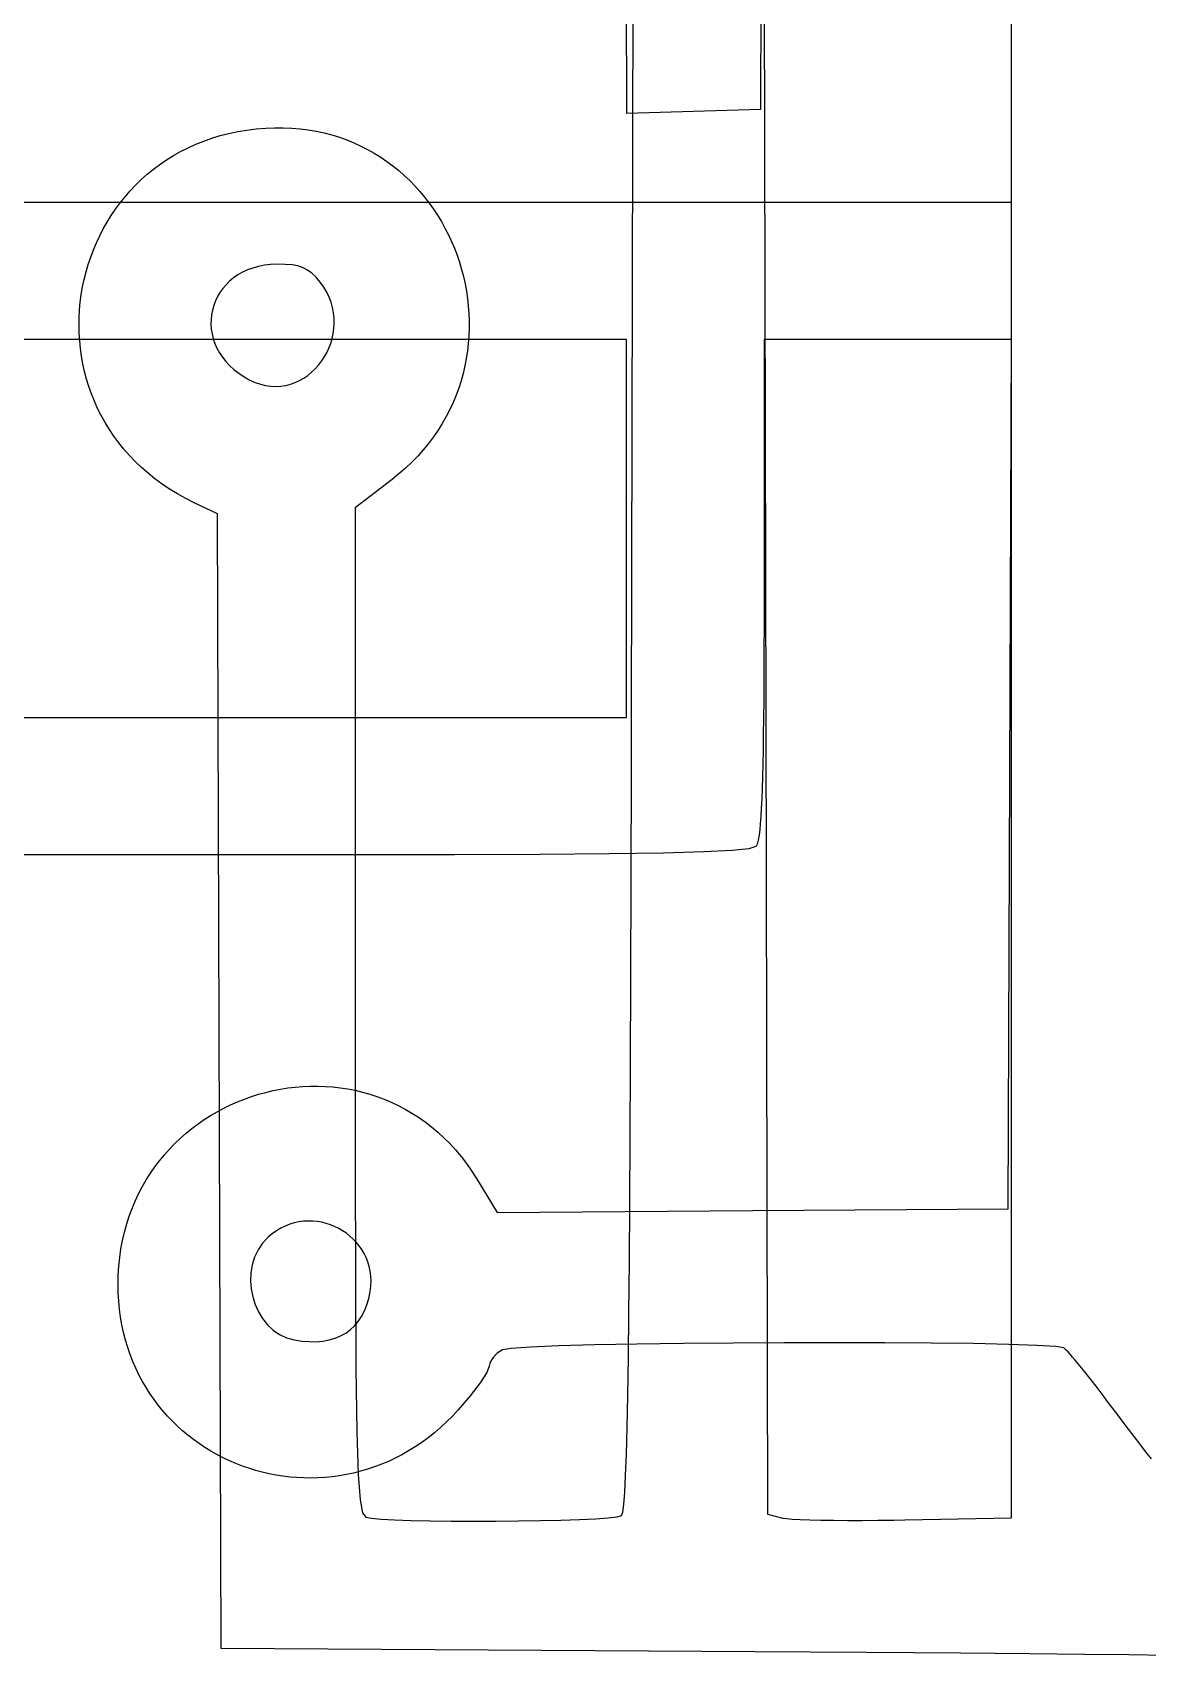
# Model space of a CAD drawing. Header units: inches. Extents: x -14 to 338, y 0 to 125.
# Drawn here: x 14.769 to 17.717, y 50.427 to 54.718 of the extents above; entities that cross this region are included whole.
import ezdxf

# ---------------------------------------------------------------- set-up
doc = ezdxf.new("R2010")
doc.units = ezdxf.units.IN
doc.layers.add('Bottom Overlay', color=54, linetype='Continuous')
doc.layers.add('Top Overlay', color=2, linetype='Continuous')

# ---------------------------------------------------------------- blocks, each defined once
blk = doc.blocks.new('IMPORTED_IMAGE_B_2')
at = {"layer": 'Bottom Overlay'}
for p, q in [((3.715, -10.3567), (3.7057, -6.1319)), ((4.732, -10.5915), (4.732, -6.1228)), ((4.0736, -8.2346), (4.069, -10.3463)), ((3.892, -10.3515), (3.715, -10.3567)), ((4.069, -10.3463), (3.892, -10.3515)), ((1.013, -10.5915), (4.732, -10.5915)), ((3.7148, -10.9548), (1.013, -10.9548)), ((3.7148, -11.9539), (3.7148, -10.9548)), ((4.7323, -10.9548), (4.0781, -10.9548)), ((4.0781, -10.9548), (4.0781, -11.6142)), ((4.723, -13.2527), (4.7323, -10.9548)), ((4.0781, -11.6142), (4.078, -11.7022)), ((4.078, -11.7022), (4.0778, -11.7831)), ((4.0778, -11.7831), (4.0775, -11.8572)), ((4.0775, -11.8572), (4.0771, -11.9083)), ((4.0771, -11.9083), (4.0767, -11.9558)), ((1.9545, -11.9539), (3.7148, -11.9539)), ((4.0767, -11.9558), (4.0761, -11.9998)), ((4.0761, -11.9998), (4.0755, -12.0402)), ((4.0755, -12.0402), (4.0747, -12.0774)), ((4.0747, -12.0774), (4.0739, -12.1112)), ((4.0729, -12.1419), (4.0719, -12.1695)), ((4.0739, -12.1112), (4.0729, -12.1419)), ((4.0719, -12.1695), (4.0707, -12.1941)), ((4.0694, -12.2158), (4.068, -12.2347)), ((4.0707, -12.1941), (4.0694, -12.2158)), ((4.0649, -12.2645), (4.0625, -12.2787)), ((4.0665, -12.2509), (4.0649, -12.2645)), ((4.068, -12.2347), (4.0665, -12.2509)), ((3.6689, -12.3147), (3.486, -12.3161)), ((3.8122, -12.3125), (3.6689, -12.3147)), ((3.9193, -12.3095), (3.8122, -12.3125)), ((3.9935, -12.3058), (3.9193, -12.3095)), ((4.0381, -12.3011), (3.9935, -12.3058)), ((4.0563, -12.2954), (4.0381, -12.3011)), ((4.0571, -12.2945), (4.0563, -12.2954)), ((4.0599, -12.2886), (4.0571, -12.2945)), ((4.0625, -12.2787), (4.0599, -12.2886)), ((2.9885, -12.3172), (1.9424, -12.3172)), ((3.2603, -12.317), (2.9885, -12.3172)), ((3.486, -12.3161), (3.2603, -12.317)), ((2.7044, -12.9629), (2.7231, -12.9562)), ((2.7231, -12.9562), (2.742, -12.9502)), ((2.742, -12.9502), (2.7611, -12.945)), ((2.7611, -12.945), (2.7804, -12.9404)), ((2.7804, -12.9404), (2.7999, -12.9366)), ((2.7999, -12.9366), (2.8194, -12.9335)), ((2.8194, -12.9335), (2.8391, -12.9312)), ((2.8391, -12.9312), (2.8588, -12.9295)), ((2.8588, -12.9295), (2.8786, -12.9287)), ((2.8786, -12.9287), (2.8984, -12.9286)), ((2.8984, -12.9286), (2.9182, -12.9293)), ((2.9182, -12.9293), (2.938, -12.9307)), ((2.938, -12.9307), (2.9578, -12.9329)), ((2.9578, -12.9329), (2.9775, -12.9359)), ((2.9775, -12.9359), (2.997, -12.9397)), ((2.997, -12.9397), (3.0165, -12.9443)), ((3.0165, -12.9443), (3.0358, -12.9498)), ((3.0358, -12.9498), (3.055, -12.956)), ((3.055, -12.956), (3.0739, -12.9631)), ((2.6153, -13.0065), (2.6325, -12.9964)), ((2.6325, -12.9964), (2.65, -12.987)), ((2.65, -12.987), (2.6679, -12.9783)), ((2.6679, -12.9783), (2.686, -12.9703)), ((2.686, -12.9703), (2.7044, -12.9629)), ((3.0739, -12.9631), (3.0926, -12.971)), ((3.0926, -12.971), (3.1111, -12.9797)), ((3.1111, -12.9797), (3.1294, -12.9893)), ((3.1294, -12.9893), (3.1473, -12.9997)), ((3.1473, -12.9997), (3.1649, -13.011)), ((2.5505, -13.0533), (2.566, -13.0406)), ((2.566, -13.0406), (2.582, -13.0286)), ((2.582, -13.0286), (2.5984, -13.0172)), ((2.5984, -13.0172), (2.6153, -13.0065)), ((3.1649, -13.011), (3.1822, -13.0232)), ((3.1822, -13.0232), (3.1991, -13.0362)), ((3.1991, -13.0362), (3.2156, -13.0501)), ((2.5067, -13.095), (2.5208, -13.0805)), ((2.5208, -13.0805), (2.5354, -13.0666)), ((2.5354, -13.0666), (2.5505, -13.0533)), ((3.2156, -13.0501), (3.2317, -13.0649)), ((3.2317, -13.0649), (3.2473, -13.0806)), ((3.2473, -13.0806), (3.2625, -13.0973)), ((2.4679, -13.1422), (2.4803, -13.1258)), ((2.4803, -13.1258), (2.4932, -13.1101)), ((2.4932, -13.1101), (2.5067, -13.095)), ((3.2625, -13.0973), (3.2772, -13.1148)), ((3.2772, -13.1148), (3.2914, -13.1332)), ((2.4451, -13.1765), (2.4562, -13.1591)), ((2.4562, -13.1591), (2.4679, -13.1422)), ((3.2914, -13.1332), (3.305, -13.1526)), ((3.305, -13.1526), (3.3181, -13.1729)), ((3.3181, -13.1729), (3.373, -13.2623)), ((2.4159, -13.2324), (2.4249, -13.2132)), ((2.4249, -13.2132), (2.4346, -13.1946)), ((2.4346, -13.1946), (2.4451, -13.1765)), ((2.4001, -13.2723), (2.4076, -13.2521)), ((2.4076, -13.2521), (2.4159, -13.2324)), ((3.373, -13.2623), (4.048, -13.2575)), ((4.048, -13.2575), (4.723, -13.2527)), ((2.3875, -13.3144), (2.3934, -13.2931)), ((2.3934, -13.2931), (2.4001, -13.2723)), ((2.8124, -13.2986), (2.8007, -13.3043)), ((2.8243, -13.2939), (2.8124, -13.2986)), ((2.8124, -13.2986), (2.8124, -13.2986)), ((2.8364, -13.2903), (2.8243, -13.2939)), ((2.8243, -13.2939), (2.8243, -13.2939)), ((2.8485, -13.2876), (2.8364, -13.2903)), ((2.8364, -13.2903), (2.8364, -13.2903)), ((2.8607, -13.286), (2.8485, -13.2876)), ((2.8485, -13.2876), (2.8485, -13.2876)), ((2.8729, -13.2853), (2.8607, -13.286)), ((2.8607, -13.286), (2.8607, -13.286)), ((2.885, -13.2855), (2.8729, -13.2853)), ((2.8729, -13.2853), (2.8729, -13.2853)), ((2.897, -13.2867), (2.885, -13.2855)), ((2.885, -13.2855), (2.885, -13.2855)), ((2.9089, -13.2887), (2.897, -13.2867)), ((2.897, -13.2867), (2.897, -13.2867)), ((2.9206, -13.2915), (2.9089, -13.2887)), ((2.9089, -13.2887), (2.9089, -13.2887)), ((2.932, -13.2952), (2.9206, -13.2915)), ((2.9206, -13.2915), (2.9206, -13.2915)), ((2.9431, -13.2996), (2.932, -13.2952)), ((2.932, -13.2952), (2.932, -13.2952)), ((2.9538, -13.3048), (2.9431, -13.2996)), ((2.9431, -13.2996), (2.9431, -13.2996)), ((2.3782, -13.3586), (2.3824, -13.3363)), ((2.3824, -13.3363), (2.3875, -13.3144)), ((2.7523, -13.3439), (2.7405, -13.3616)), ((2.7672, -13.3281), (2.7523, -13.3439)), ((2.7523, -13.3439), (2.7523, -13.3439)), ((2.778, -13.319), (2.7672, -13.3281)), ((2.7672, -13.3281), (2.7672, -13.3281)), ((2.7892, -13.3111), (2.778, -13.319)), ((2.778, -13.319), (2.778, -13.319)), ((2.8007, -13.3043), (2.7892, -13.3111)), ((2.7892, -13.3111), (2.7892, -13.3111)), ((2.8007, -13.3043), (2.8007, -13.3043)), ((2.9642, -13.3108), (2.9538, -13.3048)), ((2.9538, -13.3048), (2.9538, -13.3048)), ((2.9741, -13.3175), (2.9642, -13.3108)), ((2.9642, -13.3108), (2.9642, -13.3108)), ((2.9835, -13.3249), (2.9741, -13.3175)), ((2.9741, -13.3175), (2.9741, -13.3175)), ((2.9923, -13.3329), (2.9835, -13.3249)), ((2.9835, -13.3249), (2.9835, -13.3249)), ((3.0005, -13.3416), (2.9923, -13.3329)), ((2.9923, -13.3329), (2.9923, -13.3329)), ((3.0081, -13.3508), (3.0005, -13.3416)), ((3.0005, -13.3416), (3.0005, -13.3416)), ((2.3725, -13.4048), (2.3749, -13.3815)), ((2.3749, -13.3815), (2.3782, -13.3586)), ((2.7315, -13.3807), (2.7253, -13.4009)), ((2.7405, -13.3616), (2.7315, -13.3807)), ((2.7315, -13.3807), (2.7315, -13.3807)), ((2.7405, -13.3616), (2.7405, -13.3616)), ((3.015, -13.3607), (3.0081, -13.3508)), ((3.0081, -13.3508), (3.0081, -13.3508)), ((3.0211, -13.3711), (3.015, -13.3607)), ((3.015, -13.3607), (3.015, -13.3607)), ((3.0264, -13.382), (3.0211, -13.3711)), ((3.0211, -13.3711), (3.0211, -13.3711)), ((3.0309, -13.3935), (3.0264, -13.382)), ((3.0264, -13.382), (3.0264, -13.382)), ((2.3706, -13.453), (2.371, -13.4286)), ((2.371, -13.4286), (2.3725, -13.4048)), ((2.7218, -13.4218), (2.7209, -13.4431)), ((2.7253, -13.4009), (2.7218, -13.4218)), ((2.7218, -13.4218), (2.7218, -13.4218)), ((2.7253, -13.4009), (2.7253, -13.4009)), ((3.0345, -13.4054), (3.0309, -13.3935)), ((3.0309, -13.3935), (3.0309, -13.3935)), ((3.0371, -13.4178), (3.0345, -13.4054)), ((3.0345, -13.4054), (3.0345, -13.4054)), ((3.0387, -13.4306), (3.0371, -13.4178)), ((3.0371, -13.4178), (3.0371, -13.4178)), ((3.0393, -13.4438), (3.0387, -13.4306)), ((3.0387, -13.4306), (3.0387, -13.4306)), ((2.371, -13.4752), (2.3706, -13.453)), ((2.7209, -13.4431), (2.7209, -13.4431)), ((2.7209, -13.4431), (2.7225, -13.4645)), ((2.7225, -13.4645), (2.7225, -13.4645)), ((2.7225, -13.4645), (2.7266, -13.4855)), ((3.0332, -13.4899), (3.037, -13.4712)), ((3.037, -13.4712), (3.0387, -13.4573)), ((3.037, -13.4712), (3.037, -13.4712)), ((3.0387, -13.4573), (3.0393, -13.4438)), ((3.0387, -13.4573), (3.0387, -13.4573)), ((3.0393, -13.4438), (3.0393, -13.4438)), ((2.3722, -13.497), (2.371, -13.4752)), ((2.3743, -13.5185), (2.3722, -13.497)), ((2.7266, -13.4855), (2.7266, -13.4855)), ((2.7266, -13.4855), (2.733, -13.5058)), ((2.733, -13.5058), (2.733, -13.5058)), ((2.733, -13.5058), (2.7417, -13.5252)), ((3.0219, -13.5231), (3.0282, -13.5071)), ((3.0282, -13.5071), (3.0332, -13.4899)), ((3.0282, -13.5071), (3.0282, -13.5071)), ((3.0332, -13.4899), (3.0332, -13.4899)), ((2.3771, -13.5395), (2.3743, -13.5185)), ((2.3807, -13.5601), (2.3771, -13.5395)), ((2.3851, -13.5803), (2.3807, -13.5601)), ((2.7417, -13.5252), (2.7417, -13.5252)), ((2.7417, -13.5252), (2.7525, -13.5431)), ((2.7525, -13.5431), (2.7525, -13.5431)), ((2.7525, -13.5431), (2.7654, -13.5593)), ((2.7654, -13.5593), (2.7654, -13.5593)), ((2.7654, -13.5593), (2.7803, -13.5734)), ((2.9955, -13.5625), (3.0055, -13.5508)), ((3.0055, -13.5508), (3.0143, -13.5376)), ((3.0055, -13.5508), (3.0055, -13.5508)), ((3.0143, -13.5376), (3.0219, -13.5231)), ((3.0143, -13.5376), (3.0143, -13.5376)), ((3.0219, -13.5231), (3.0219, -13.5231)), ((2.3902, -13.6), (2.3851, -13.5803)), ((2.396, -13.6193), (2.3902, -13.6)), ((2.7803, -13.5734), (2.7803, -13.5734)), ((2.7803, -13.5734), (2.7971, -13.585)), ((2.7971, -13.585), (2.7971, -13.585)), ((2.7971, -13.585), (2.8157, -13.5938)), ((2.8157, -13.5938), (2.8157, -13.5938)), ((2.8157, -13.5938), (2.8361, -13.5995)), ((2.8361, -13.5995), (2.8361, -13.5995)), ((2.8361, -13.5995), (2.8565, -13.6026)), ((2.8565, -13.6026), (2.8565, -13.6026)), ((2.8565, -13.6026), (2.8761, -13.6042)), ((2.8946, -13.6043), (2.9122, -13.6028)), ((2.9122, -13.6028), (2.9288, -13.5997)), ((2.9122, -13.6028), (2.9122, -13.6028)), ((2.9288, -13.5997), (2.9443, -13.5952)), ((2.9288, -13.5997), (2.9288, -13.5997)), ((2.9443, -13.5952), (2.9588, -13.5892)), ((2.9443, -13.5952), (2.9443, -13.5952)), ((2.9588, -13.5892), (2.9722, -13.5818)), ((2.9588, -13.5892), (2.9588, -13.5892)), ((2.9722, -13.5818), (2.9844, -13.5729)), ((2.9722, -13.5818), (2.9722, -13.5818)), ((2.9844, -13.5729), (2.9955, -13.5625)), ((2.9844, -13.5729), (2.9844, -13.5729)), ((2.9955, -13.5625), (2.9955, -13.5625)), ((2.4024, -13.6382), (2.396, -13.6193)), ((2.4096, -13.6566), (2.4024, -13.6382)), ((2.8761, -13.6042), (2.8761, -13.6042)), ((2.8761, -13.6042), (2.8946, -13.6043)), ((2.8946, -13.6043), (2.8946, -13.6043)), ((3.373, -13.635), (3.3618, -13.6463)), ((3.3866, -13.6258), (3.373, -13.635)), ((3.4096, -13.6219), (3.3866, -13.6258)), ((3.4607, -13.6184), (3.4096, -13.6219)), ((3.5358, -13.6154), (3.4607, -13.6184)), ((3.631, -13.6128), (3.5358, -13.6154)), ((3.7421, -13.6107), (3.631, -13.6128)), ((3.8653, -13.609), (3.7421, -13.6107)), ((3.9964, -13.6078), (3.8653, -13.609)), ((4.1315, -13.6071), (3.9964, -13.6078)), ((4.2664, -13.6069), (4.1315, -13.6071)), ((4.3973, -13.6073), (4.2664, -13.6069)), ((4.52, -13.6081), (4.3973, -13.6073)), ((4.6306, -13.6095), (4.52, -13.6081)), ((4.725, -13.6115), (4.6306, -13.6095)), ((4.7991, -13.614), (4.725, -13.6115)), ((4.8491, -13.6171), (4.7991, -13.614)), ((4.8708, -13.6209), (4.8491, -13.6171)), ((4.8734, -13.623), (4.8708, -13.6209)), ((4.8771, -13.6265), (4.8734, -13.623)), ((4.8818, -13.6314), (4.8771, -13.6265)), ((4.8873, -13.6375), (4.8818, -13.6314)), ((4.8936, -13.6448), (4.8873, -13.6375)), ((4.9008, -13.6532), (4.8936, -13.6448)), ((2.4174, -13.6746), (2.4096, -13.6566)), ((2.4259, -13.692), (2.4174, -13.6746)), ((3.345, -13.6859), (3.3275, -13.7133)), ((3.3515, -13.6692), (3.345, -13.6859)), ((3.3543, -13.6582), (3.3515, -13.6692)), ((3.3618, -13.6463), (3.3543, -13.6582)), ((4.9086, -13.6626), (4.9008, -13.6532)), ((4.917, -13.673), (4.9086, -13.6626)), ((4.926, -13.6842), (4.917, -13.673)), ((4.9355, -13.6961), (4.926, -13.6842)), ((2.4349, -13.7091), (2.4259, -13.692)), ((2.4446, -13.7256), (2.4349, -13.7091)), ((2.4548, -13.7416), (2.4446, -13.7256)), ((3.3275, -13.7133), (3.3016, -13.7474)), ((4.9454, -13.7088), (4.9355, -13.6961)), ((4.9557, -13.722), (4.9454, -13.7088)), ((4.9662, -13.7358), (4.9557, -13.722)), ((2.4656, -13.7572), (2.4548, -13.7416)), ((2.477, -13.7722), (2.4656, -13.7572)), ((2.4889, -13.7868), (2.477, -13.7722)), ((3.3016, -13.7474), (3.2699, -13.7845)), ((4.977, -13.7501), (4.9662, -13.7358)), ((4.988, -13.7647), (4.977, -13.7501)), ((5.0129, -13.7981), (4.988, -13.7647)), ((2.5012, -13.8008), (2.4889, -13.7868)), ((2.5141, -13.8143), (2.5012, -13.8008)), ((2.5274, -13.8273), (2.5141, -13.8143)), ((3.2389, -13.8166), (3.2229, -13.8313)), ((3.2546, -13.801), (3.2389, -13.8166)), ((3.2699, -13.7845), (3.2546, -13.801)), ((5.0271, -13.8169), (5.0129, -13.7981)), ((5.0416, -13.8359), (5.0271, -13.8169)), ((2.5412, -13.8397), (2.5274, -13.8273)), ((2.5553, -13.8516), (2.5412, -13.8397)), ((2.5699, -13.8629), (2.5553, -13.8516)), ((3.19, -13.8584), (3.1731, -13.8708)), ((3.2066, -13.8453), (3.19, -13.8584)), ((3.2229, -13.8313), (3.2066, -13.8453)), ((5.0564, -13.8552), (5.0416, -13.8359)), ((5.0714, -13.8747), (5.0564, -13.8552)), ((2.5849, -13.8737), (2.5699, -13.8629)), ((2.6003, -13.8839), (2.5849, -13.8737)), ((2.616, -13.8936), (2.6003, -13.8839)), ((2.632, -13.9026), (2.616, -13.8936)), ((2.6484, -13.9111), (2.632, -13.9026)), ((3.1209, -13.9031), (3.1031, -13.9123)), ((3.1385, -13.8931), (3.1209, -13.9031)), ((3.1559, -13.8823), (3.1385, -13.8931)), ((3.1731, -13.8708), (3.1559, -13.8823)), ((5.0868, -13.8943), (5.0714, -13.8747)), ((5.1024, -13.9141), (5.0868, -13.8943)), ((2.665, -13.919), (2.6484, -13.9111)), ((2.6819, -13.9263), (2.665, -13.919)), ((2.6991, -13.933), (2.6819, -13.9263)), ((2.7165, -13.939), (2.6991, -13.933)), ((2.7341, -13.9445), (2.7165, -13.939)), ((2.7519, -13.9493), (2.7341, -13.9445)), ((3.0302, -13.9415), (3.0117, -13.9469)), ((3.0487, -13.9353), (3.0302, -13.9415)), ((3.067, -13.9284), (3.0487, -13.9353)), ((3.0851, -13.9207), (3.067, -13.9284)), ((3.1031, -13.9123), (3.0851, -13.9207)), ((2.7699, -13.9535), (2.7519, -13.9493)), ((2.7881, -13.957), (2.7699, -13.9535)), ((2.8064, -13.9599), (2.7881, -13.957)), ((2.8248, -13.9621), (2.8064, -13.9599)), ((2.8434, -13.9637), (2.8248, -13.9621)), ((2.862, -13.9646), (2.8434, -13.9637)), ((2.8807, -13.9649), (2.862, -13.9646)), ((2.8994, -13.9644), (2.8807, -13.9649)), ((2.9182, -13.9633), (2.8994, -13.9644)), ((2.9369, -13.9614), (2.9182, -13.9633)), ((2.9557, -13.9589), (2.9369, -13.9614)), ((2.9744, -13.9556), (2.9557, -13.9589)), ((2.9931, -13.9516), (2.9744, -13.9556)), ((3.0117, -13.9469), (2.9931, -13.9516))]:
    blk.add_line(p, q, dxfattribs=at)
blk = doc.blocks.new('IMPORTED_IMAGE_B_3')
at = {"layer": 'Top Overlay'}
for p, q in [((4.7318, -14.0702), (4.7318, -9.6015)), ((3.7281, -11.9529), (3.7327, -9.8558)), ((4.0778, -9.8558), (4.0825, -11.9581)), ((2.5969, -10.4299), (2.6185, -10.4223)), ((2.6185, -10.4223), (2.6407, -10.4156)), ((2.6407, -10.4156), (2.6635, -10.4098)), ((2.6635, -10.4098), (2.6869, -10.4048)), ((2.6869, -10.4048), (2.7109, -10.4008)), ((2.7109, -10.4008), (2.7356, -10.3977)), ((2.7356, -10.3977), (2.7609, -10.3956)), ((2.7609, -10.3956), (2.7842, -10.3946)), ((2.7842, -10.3946), (2.8071, -10.3946)), ((2.8071, -10.3946), (2.8296, -10.3955)), ((2.8296, -10.3955), (2.8517, -10.3974)), ((2.8517, -10.3974), (2.8734, -10.4002)), ((2.8734, -10.4002), (2.8946, -10.4038)), ((2.8946, -10.4038), (2.9154, -10.4083)), ((2.9154, -10.4083), (2.9357, -10.4137)), ((2.9357, -10.4137), (2.9556, -10.4199)), ((2.9556, -10.4199), (2.975, -10.4268)), ((2.975, -10.4268), (2.9939, -10.4345)), ((2.4987, -10.4795), (2.517, -10.4681)), ((2.517, -10.4681), (2.536, -10.4575)), ((2.536, -10.4575), (2.5557, -10.4475)), ((2.5557, -10.4475), (2.576, -10.4383)), ((2.576, -10.4383), (2.5969, -10.4299)), ((2.9939, -10.4345), (3.0124, -10.443)), ((3.0124, -10.443), (3.0303, -10.4522)), ((3.0303, -10.4522), (3.0478, -10.462)), ((3.0478, -10.462), (3.0647, -10.4726)), ((2.4476, -10.5177), (2.464, -10.5044)), ((2.464, -10.5044), (2.481, -10.4916)), ((2.481, -10.4916), (2.4987, -10.4795)), ((3.0647, -10.4726), (3.0811, -10.4838)), ((3.0811, -10.4838), (3.097, -10.4956)), ((3.097, -10.4956), (3.1124, -10.508)), ((3.1124, -10.508), (3.1272, -10.521)), ((2.4026, -10.5614), (2.4169, -10.5463)), ((2.4169, -10.5463), (2.4319, -10.5317)), ((2.4319, -10.5317), (2.4476, -10.5177)), ((3.1272, -10.521), (3.1415, -10.5346)), ((3.1415, -10.5346), (3.1552, -10.5486)), ((3.1552, -10.5486), (3.1683, -10.5632)), ((2.3638, -10.6097), (2.376, -10.5931)), ((2.376, -10.5931), (2.389, -10.577)), ((2.389, -10.577), (2.4026, -10.5614)), ((3.1683, -10.5632), (3.1809, -10.5783)), ((3.1809, -10.5783), (3.1928, -10.5938)), ((3.1928, -10.5938), (3.2042, -10.6098)), ((2.3415, -10.6442), (2.3523, -10.6267)), ((2.3523, -10.6267), (2.3638, -10.6097)), ((3.2042, -10.6098), (3.215, -10.6262)), ((3.215, -10.6262), (3.2252, -10.643)), ((2.3133, -10.6988), (2.322, -10.6802)), ((2.322, -10.6802), (2.3314, -10.662)), ((2.3314, -10.662), (2.3415, -10.6442)), ((3.2252, -10.643), (3.2347, -10.6601)), ((3.2347, -10.6601), (3.2436, -10.6776)), ((3.2436, -10.6776), (3.2519, -10.6954)), ((2.2982, -10.7367), (2.3054, -10.7176)), ((2.3054, -10.7176), (2.3133, -10.6988)), ((3.2519, -10.6954), (3.2595, -10.7135)), ((3.2595, -10.7135), (3.2665, -10.7319)), ((2.286, -10.7757), (2.2917, -10.7561)), ((2.2917, -10.7561), (2.2982, -10.7367)), ((2.7125, -10.7708), (2.6994, -10.7769)), ((2.7266, -10.7656), (2.7125, -10.7708)), ((2.7125, -10.7708), (2.7125, -10.7708)), ((2.7415, -10.7614), (2.7266, -10.7656)), ((2.7266, -10.7656), (2.7266, -10.7656)), ((2.7573, -10.7583), (2.7415, -10.7614)), ((2.7415, -10.7614), (2.7415, -10.7614)), ((2.7739, -10.7563), (2.7573, -10.7583)), ((2.7573, -10.7583), (2.7573, -10.7583)), ((2.7913, -10.7556), (2.7739, -10.7563)), ((2.7739, -10.7563), (2.7739, -10.7563)), ((2.8124, -10.7559), (2.7913, -10.7556)), ((2.7913, -10.7556), (2.7913, -10.7556)), ((2.8305, -10.7574), (2.8124, -10.7559)), ((2.8124, -10.7559), (2.8124, -10.7559)), ((2.846, -10.7602), (2.8305, -10.7574)), ((2.8305, -10.7574), (2.8305, -10.7574)), ((2.8596, -10.7647), (2.846, -10.7602)), ((2.846, -10.7602), (2.846, -10.7602)), ((2.8717, -10.771), (2.8596, -10.7647)), ((2.8596, -10.7647), (2.8596, -10.7647)), ((2.883, -10.7793), (2.8717, -10.771)), ((2.8717, -10.771), (2.8717, -10.771)), ((3.2665, -10.7319), (3.2728, -10.7505)), ((3.2728, -10.7505), (3.2785, -10.7694)), ((3.2785, -10.7694), (3.2835, -10.7884)), ((2.2769, -10.8155), (2.2811, -10.7955)), ((2.2811, -10.7955), (2.286, -10.7757)), ((2.6559, -10.8097), (2.6474, -10.8197)), ((2.6654, -10.8004), (2.6559, -10.8097)), ((2.6559, -10.8097), (2.6559, -10.8097)), ((2.6758, -10.7918), (2.6654, -10.8004)), ((2.6654, -10.8004), (2.6654, -10.8004)), ((2.6871, -10.784), (2.6758, -10.7918)), ((2.6758, -10.7918), (2.6758, -10.7918)), ((2.6994, -10.7769), (2.6871, -10.784)), ((2.6871, -10.784), (2.6871, -10.784)), ((2.6994, -10.7769), (2.6994, -10.7769)), ((2.8938, -10.7898), (2.883, -10.7793)), ((2.883, -10.7793), (2.883, -10.7793)), ((2.9049, -10.8029), (2.8938, -10.7898)), ((2.8938, -10.7898), (2.8938, -10.7898)), ((2.9142, -10.8158), (2.9049, -10.8029)), ((2.9049, -10.8029), (2.9049, -10.8029)), ((3.2835, -10.7884), (3.2877, -10.8077)), ((3.2877, -10.8077), (3.2913, -10.8271)), ((2.2689, -10.8762), (2.2708, -10.8559)), ((2.2708, -10.8559), (2.2734, -10.8356)), ((2.2734, -10.8356), (2.2769, -10.8155)), ((2.6279, -10.8527), (2.6234, -10.8645)), ((2.6334, -10.8412), (2.6279, -10.8527)), ((2.6279, -10.8527), (2.6279, -10.8527)), ((2.6399, -10.8302), (2.6334, -10.8412)), ((2.6334, -10.8412), (2.6334, -10.8412)), ((2.6474, -10.8197), (2.6399, -10.8302)), ((2.6399, -10.8302), (2.6399, -10.8302)), ((2.6474, -10.8197), (2.6474, -10.8197)), ((2.9221, -10.8291), (2.9142, -10.8158)), ((2.9142, -10.8158), (2.9142, -10.8158)), ((2.9286, -10.8426), (2.9221, -10.8291)), ((2.9221, -10.8291), (2.9221, -10.8291)), ((2.9338, -10.8563), (2.9286, -10.8426)), ((2.9286, -10.8426), (2.9286, -10.8426)), ((2.9377, -10.8701), (2.9338, -10.8563)), ((2.9338, -10.8563), (2.9338, -10.8563)), ((3.2913, -10.8271), (3.2942, -10.8466)), ((3.2942, -10.8466), (3.2964, -10.8662)), ((2.2674, -10.9171), (2.2677, -10.8966)), ((2.2677, -10.8966), (2.2689, -10.8762)), ((2.6176, -10.889), (2.6163, -10.9016)), ((2.62, -10.8766), (2.6176, -10.889)), ((2.6176, -10.889), (2.6176, -10.889)), ((2.6234, -10.8645), (2.62, -10.8766)), ((2.62, -10.8766), (2.62, -10.8766)), ((2.6234, -10.8645), (2.6234, -10.8645)), ((2.9404, -10.884), (2.9377, -10.8701)), ((2.9377, -10.8701), (2.9377, -10.8701)), ((2.9418, -10.8978), (2.9404, -10.884)), ((2.9404, -10.884), (2.9404, -10.884)), ((2.9421, -10.9116), (2.9418, -10.8978)), ((2.9418, -10.8978), (2.9418, -10.8978)), ((3.2964, -10.8662), (3.2978, -10.886)), ((3.2978, -10.886), (3.2986, -10.9058)), ((2.2678, -10.9375), (2.2674, -10.9171)), ((2.2691, -10.958), (2.2678, -10.9375)), ((2.6163, -10.9016), (2.6161, -10.9143)), ((2.6161, -10.9143), (2.6161, -10.9143)), ((2.6161, -10.9143), (2.617, -10.9271)), ((2.6163, -10.9016), (2.6163, -10.9016)), ((2.617, -10.9271), (2.617, -10.9271)), ((2.617, -10.9271), (2.619, -10.9398)), ((2.619, -10.9398), (2.619, -10.9398)), ((2.619, -10.9398), (2.6221, -10.9525)), ((2.9366, -10.952), (2.9395, -10.9388)), ((2.9395, -10.9388), (2.9413, -10.9253)), ((2.9395, -10.9388), (2.9395, -10.9388)), ((2.9413, -10.9253), (2.9421, -10.9116)), ((2.9413, -10.9253), (2.9413, -10.9253)), ((2.9421, -10.9116), (2.9421, -10.9116)), ((3.2986, -10.9256), (3.2978, -10.9454)), ((3.2986, -10.9058), (3.2986, -10.9256)), ((2.2711, -10.9784), (2.2691, -10.958)), ((2.2739, -10.9987), (2.2711, -10.9784)), ((2.6221, -10.9525), (2.6221, -10.9525)), ((2.6221, -10.9525), (2.6263, -10.9651)), ((2.6263, -10.9651), (2.6263, -10.9651)), ((2.6263, -10.9651), (2.6318, -10.9775)), ((2.6318, -10.9775), (2.6318, -10.9775)), ((2.6318, -10.9775), (2.6384, -10.9896)), ((2.9222, -10.9895), (2.9279, -10.9774)), ((2.9279, -10.9774), (2.9327, -10.9649)), ((2.9279, -10.9774), (2.9279, -10.9774)), ((2.9327, -10.9649), (2.9366, -10.952)), ((2.9327, -10.9649), (2.9327, -10.9649)), ((2.9366, -10.952), (2.9366, -10.952)), ((3.294, -10.9851), (3.291, -11.0048)), ((3.2963, -10.9653), (3.294, -10.9851)), ((3.2978, -10.9454), (3.2963, -10.9653)), ((2.2776, -11.019), (2.2739, -10.9987)), ((2.282, -11.0391), (2.2776, -11.019)), ((2.6384, -10.9896), (2.6384, -10.9896)), ((2.6384, -10.9896), (2.6462, -11.0013)), ((2.6462, -11.0013), (2.6462, -11.0013)), ((2.6462, -11.0013), (2.6552, -11.0127)), ((2.6552, -11.0127), (2.6552, -11.0127)), ((2.6552, -11.0127), (2.6654, -11.0237)), ((2.6654, -11.0237), (2.6654, -11.0237)), ((2.6654, -11.0237), (2.6769, -11.0341)), ((2.8914, -11.0323), (2.9002, -11.0226)), ((2.9002, -11.0226), (2.9083, -11.0122)), ((2.9002, -11.0226), (2.9002, -11.0226)), ((2.9083, -11.0122), (2.9157, -11.0011)), ((2.9083, -11.0122), (2.9083, -11.0122)), ((2.9157, -11.0011), (2.9222, -10.9895)), ((2.9157, -11.0011), (2.9157, -11.0011)), ((2.9222, -10.9895), (2.9222, -10.9895)), ((3.2872, -11.0245), (3.2825, -11.0441)), ((3.291, -11.0048), (3.2872, -11.0245)), ((2.2873, -11.0591), (2.282, -11.0391)), ((2.2934, -11.0789), (2.2873, -11.0591)), ((2.6769, -11.0341), (2.6769, -11.0341)), ((2.6769, -11.0341), (2.6896, -11.044)), ((2.6896, -11.044), (2.6896, -11.044)), ((2.6896, -11.044), (2.7035, -11.0532)), ((2.7035, -11.0532), (2.7035, -11.0532)), ((2.7035, -11.0532), (2.7188, -11.0617)), ((2.7188, -11.0617), (2.7188, -11.0617)), ((2.7188, -11.0617), (2.7328, -11.0681)), ((2.7328, -11.0681), (2.7328, -11.0681)), ((2.7328, -11.0681), (2.7468, -11.0729)), ((2.8263, -11.0728), (2.8384, -11.0685)), ((2.8384, -11.0685), (2.8501, -11.0631)), ((2.8384, -11.0685), (2.8384, -11.0685)), ((2.8501, -11.0631), (2.8612, -11.0568)), ((2.8501, -11.0631), (2.8501, -11.0631)), ((2.8612, -11.0568), (2.8719, -11.0495)), ((2.8612, -11.0568), (2.8612, -11.0568)), ((2.8719, -11.0495), (2.882, -11.0413)), ((2.8719, -11.0495), (2.8719, -11.0495)), ((2.882, -11.0413), (2.8914, -11.0323)), ((2.882, -11.0413), (2.882, -11.0413)), ((2.8914, -11.0323), (2.8914, -11.0323)), ((3.2771, -11.0635), (3.2709, -11.0828)), ((3.2825, -11.0441), (3.2771, -11.0635)), ((2.3003, -11.0985), (2.2934, -11.0789)), ((2.308, -11.1179), (2.3003, -11.0985)), ((2.7468, -11.0729), (2.7468, -11.0729)), ((2.7468, -11.0729), (2.7606, -11.0763)), ((2.7606, -11.0763), (2.7606, -11.0763)), ((2.7606, -11.0763), (2.7743, -11.0782)), ((2.7743, -11.0782), (2.7743, -11.0782)), ((2.7743, -11.0782), (2.7877, -11.0787)), ((2.7877, -11.0787), (2.8009, -11.078)), ((2.7877, -11.0787), (2.7877, -11.0787)), ((2.8009, -11.078), (2.8138, -11.076)), ((2.8009, -11.078), (2.8009, -11.078)), ((2.8138, -11.076), (2.8263, -11.0728)), ((2.8138, -11.076), (2.8138, -11.076)), ((2.8263, -11.0728), (2.8263, -11.0728)), ((3.2639, -11.102), (3.256, -11.1209)), ((3.2709, -11.0828), (3.2639, -11.102)), ((2.3166, -11.137), (2.308, -11.1179)), ((2.3261, -11.1558), (2.3166, -11.137)), ((2.3363, -11.1744), (2.3261, -11.1558)), ((3.2474, -11.1396), (3.2379, -11.1581)), ((3.256, -11.1209), (3.2474, -11.1396)), ((2.3475, -11.1926), (2.3363, -11.1744)), ((2.3595, -11.2104), (2.3475, -11.1926)), ((3.2163, -11.1942), (3.2042, -11.2119)), ((3.2275, -11.1763), (3.2163, -11.1942)), ((3.2379, -11.1581), (3.2275, -11.1763)), ((2.3723, -11.2278), (2.3595, -11.2104)), ((2.386, -11.2448), (2.3723, -11.2278)), ((3.1912, -11.2291), (3.1774, -11.2461)), ((3.2042, -11.2119), (3.1912, -11.2291)), ((2.4006, -11.2614), (2.386, -11.2448)), ((2.4161, -11.2775), (2.4006, -11.2614)), ((2.4325, -11.2932), (2.4161, -11.2775)), ((3.1471, -11.2787), (3.1306, -11.2945)), ((3.1627, -11.2626), (3.1471, -11.2787)), ((3.1774, -11.2461), (3.1627, -11.2626)), ((2.4497, -11.3083), (2.4325, -11.2932)), ((2.4678, -11.3228), (2.4497, -11.3083)), ((2.4869, -11.3368), (2.4678, -11.3228)), ((3.0948, -11.3245), (2.9971, -11.3999)), ((3.1131, -11.3097), (3.0948, -11.3245)), ((3.1306, -11.2945), (3.1131, -11.3097)), ((2.5068, -11.3501), (2.4869, -11.3368)), ((2.5277, -11.3629), (2.5068, -11.3501)), ((2.5494, -11.3749), (2.5277, -11.3629)), ((2.5721, -11.3863), (2.5494, -11.3749)), ((2.6335, -11.4156), (2.5721, -11.3863)), ((2.9971, -11.3999), (2.9971, -12.7285)), ((2.6428, -14.4153), (2.6335, -11.4156)), ((3.7278, -12.0856), (3.7281, -11.9529)), ((4.0825, -11.9581), (4.0871, -14.0604)), ((3.727, -12.3859), (3.7278, -12.0856)), ((3.7262, -12.6413), (3.727, -12.3859)), ((3.7253, -12.8714), (3.7262, -12.6413)), ((2.9971, -12.7285), (2.9972, -13.1287)), ((3.7243, -13.0651), (3.7253, -12.8714)), ((3.7233, -13.2384), (3.7243, -13.0651)), ((2.9972, -13.1287), (2.9979, -13.4405)), ((3.7222, -13.3922), (3.7233, -13.2384)), ((3.7209, -13.5276), (3.7222, -13.3922)), ((2.9979, -13.4405), (2.9993, -13.6749)), ((3.7195, -13.6453), (3.7209, -13.5276)), ((3.7179, -13.7463), (3.7195, -13.6453)), ((2.9993, -13.6749), (3.0017, -13.8427)), ((3.7162, -13.8315), (3.7179, -13.7463)), ((3.0017, -13.8427), (3.0053, -13.955)), ((3.7143, -13.9019), (3.7162, -13.8315)), ((3.7122, -13.9584), (3.7143, -13.9019)), ((3.0053, -13.955), (3.0104, -14.0227)), ((3.71, -14.0018), (3.7122, -13.9584)), ((3.0104, -14.0227), (3.0171, -14.0568)), ((3.7073, -14.0348), (3.71, -14.0018)), ((3.0171, -14.0568), (3.0257, -14.0682)), ((3.0257, -14.0682), (3.0401, -14.0711)), ((3.0401, -14.0711), (3.0659, -14.0734)), ((3.0659, -14.0734), (3.1016, -14.0754)), ((3.1016, -14.0754), (3.1455, -14.0769)), ((3.5411, -14.0759), (3.5902, -14.0743)), ((3.5902, -14.0743), (3.6324, -14.0723)), ((3.6324, -14.0723), (3.666, -14.07)), ((3.666, -14.07), (3.6894, -14.0673)), ((3.6894, -14.0673), (3.701, -14.0642)), ((3.701, -14.0642), (3.7044, -14.0552)), ((3.7044, -14.0552), (3.7073, -14.0348)), ((4.0871, -14.0604), (4.1279, -14.0705)), ((4.1279, -14.0705), (4.1373, -14.072)), ((4.1373, -14.072), (4.1527, -14.0732)), ((4.1527, -14.0732), (4.1734, -14.0743)), ((4.1734, -14.0743), (4.1989, -14.0752)), ((4.1989, -14.0752), (4.2286, -14.0759)), ((4.4213, -14.0758), (4.4502, -14.0754)), ((4.4502, -14.0754), (4.7318, -14.0702)), ((3.1455, -14.0769), (3.1959, -14.0779)), ((3.1959, -14.0779), (3.2511, -14.0786)), ((3.2511, -14.0786), (3.3095, -14.0788)), ((3.3095, -14.0788), (3.3694, -14.0787)), ((3.3694, -14.0787), (3.4291, -14.0781)), ((3.4291, -14.0781), (3.4869, -14.0772)), ((3.4869, -14.0772), (3.5411, -14.0759)), ((4.2286, -14.0759), (4.2621, -14.0764)), ((4.2621, -14.0764), (4.2986, -14.0766)), ((4.2986, -14.0766), (4.3377, -14.0766)), ((4.3377, -14.0766), (4.3788, -14.0763)), ((4.3788, -14.0763), (4.4213, -14.0758)), ((4.0546, -14.4244), (2.6428, -14.4153)), ((4.3483, -14.4263), (4.0546, -14.4244)), ((4.5985, -14.4281), (4.3483, -14.4263)), ((4.7795, -14.4296), (4.5985, -14.4281)), ((4.9255, -14.431), (4.7795, -14.4296)), ((5.0426, -14.4325), (4.9255, -14.431)), ((5.1422, -14.434), (5.0426, -14.4325))]:
    blk.add_line(p, q, dxfattribs=at)

msp = doc.modelspace()

# ---------------------------------------------------------------- block references
for name in ['IMPORTED_IMAGE_B_2', 'IMPORTED_IMAGE_B_3']:
    msp.add_blockref(name, (12.6249, 64.8609))

doc.saveas('drawing.dxf')
